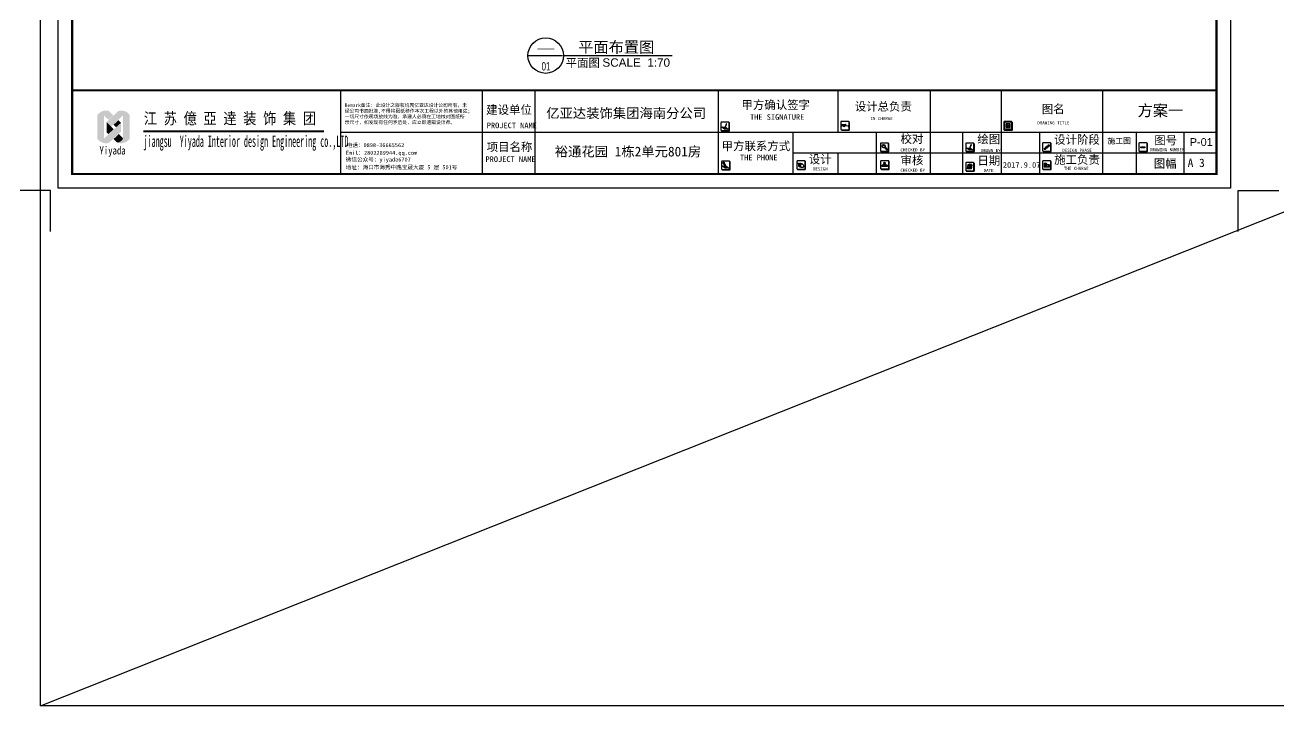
# Model space of a CAD drawing. Header units: millimetres. Extents: x 39175 to 443077, y -41362 to 75939.
# Drawn here: x 336389 to 367835, y 33675 to 50766 of the extents above; entities that cross this region are included whole.
import ezdxf
from ezdxf.enums import TextEntityAlignment as Align

# ---------------------------------------------------------------- set-up
doc = ezdxf.new("R2010")
doc.units = ezdxf.units.MM
for name, color, linetype in [('0-01图框模板说明', 2, 'Continuous'), ('0-02图框细线', 136, 'Continuous'), ('06其他', 8, 'Continuous'), ('TK', 1, 'Continuous')]:
    doc.layers.add(name, color=color, linetype=linetype)
doc.layers.add('Z not print', color=8, linetype='Continuous', plot=False)
doc.styles.add('ar', font='arial.ttf')
doc.styles.add('H1', font='')
doc.styles.add('ST', font='')
doc.styles.get("Standard").update_dxf_attribs({"font": ''})
doc.styles.add('黑体', font='simhei.ttf')
doc.styles.get('H1').set_extended_font_data('SimSun')
doc.styles.get('ST').set_extended_font_data('NSimSun')
doc.styles.get('Standard').set_extended_font_data('NSimSun')

# ---------------------------------------------------------------- blocks, each defined once
blk = doc.blocks.new('hgggg')
at = {"layer": '0-01图框模板说明'}
for points in [[(3462.78, 399.27, -0.414214), (3462.58, 399.08), (3460.02, 399.08, -0.071272), (3459.97, 399.08, 0.348143), (3460.16, 398.93), (3462.72, 398.93, 0.414214), (3462.92, 399.13), (3462.92, 401.69, 0.333108), (3462.77, 401.87, -0.057743), (3462.78, 401.83)], [(3505.73, 399.54, -0.414214), (3505.53, 399.34), (3502.97, 399.34, -0.071272), (3502.92, 399.35, 0.348143), (3503.11, 399.2), (3505.67, 399.2, 0.414214), (3505.86, 399.39), (3505.86, 401.95, 0.333108), (3505.72, 402.14, -0.057743), (3505.73, 402.09)], [(3564.11, 399.47, -0.414214), (3563.92, 399.28), (3561.36, 399.28, -0.071272), (3561.3, 399.28, 0.348143), (3561.5, 399.13), (3564.05, 399.13, 0.414214), (3564.25, 399.33), (3564.25, 401.89, 0.333108), (3564.11, 402.08, -0.057743), (3564.11, 402.03)], [(3519.89, 391.78, -0.414214), (3519.7, 391.59), (3517.14, 391.59, -0.071272), (3517.08, 391.59, 0.348143), (3517.27, 391.44), (3519.83, 391.44, 0.414214), (3520.03, 391.64), (3520.03, 394.2, 0.333108), (3519.89, 394.39, -0.057743), (3519.89, 394.34)], [(3550.49, 391.78, -0.414214), (3550.29, 391.59), (3547.73, 391.59, -0.071272), (3547.68, 391.59, 0.348143), (3547.87, 391.44), (3550.43, 391.44, 0.414214), (3550.62, 391.64), (3550.62, 394.2, 0.333108), (3550.48, 394.39, -0.057743), (3550.49, 394.34)], [(3578.01, 391.85, -0.414214), (3577.81, 391.65), (3575.26, 391.65, -0.071272), (3575.2, 391.66, 0.348143), (3575.39, 391.51), (3577.95, 391.51, 0.414214), (3578.15, 391.7), (3578.15, 394.26, 0.333108), (3578.01, 394.45, -0.057743), (3578.01, 394.4)], [(3612.51, 391.82, -0.414214), (3612.31, 391.62), (3609.76, 391.62, -0.071272), (3609.7, 391.63, 0.348143), (3609.89, 391.48), (3612.45, 391.48, 0.414214), (3612.65, 391.67), (3612.65, 394.23, 0.333108), (3612.51, 394.42, -0.057743), (3612.51, 394.38)], [(3610.26, 393.25), (3611.74, 393.25), (3611.74, 392.89), (3610.26, 392.89)], [(3463.02, 385.28, -0.414214), (3462.83, 385.09), (3460.27, 385.09, -0.071272), (3460.21, 385.1, 0.348143), (3460.4, 384.94), (3462.96, 384.94, 0.414214), (3463.16, 385.14), (3463.16, 387.7, 0.333108), (3463.02, 387.89, -0.057743), (3463.02, 387.84)], [(3489.99, 385.41, -0.414214), (3489.79, 385.21), (3487.23, 385.21, -0.071272), (3487.18, 385.22, 0.348143), (3487.37, 385.07), (3489.93, 385.07, 0.414214), (3490.12, 385.26), (3490.12, 387.82, 0.333108), (3489.98, 388.01, -0.057743), (3489.99, 387.97)], [(3519.99, 385.44, -0.414214), (3519.79, 385.25), (3517.23, 385.25, -0.071272), (3517.18, 385.26, 0.348143), (3517.37, 385.1), (3519.93, 385.1, 0.414214), (3520.13, 385.3), (3520.13, 387.86, 0.333108), (3519.98, 388.05, -0.057743), (3519.99, 388)], [(3550.49, 384.79, -0.414214), (3550.29, 384.59), (3547.73, 384.59, -0.071272), (3547.68, 384.6, 0.348143), (3547.87, 384.45), (3550.43, 384.45, 0.414214), (3550.62, 384.64), (3550.62, 387.2, 0.333108), (3550.48, 387.39, -0.057743), (3550.49, 387.35)], [(3578.01, 385.37, -0.414214), (3577.81, 385.18), (3575.26, 385.18, -0.071272), (3575.2, 385.18, 0.348143), (3575.39, 385.03), (3577.95, 385.03, 0.414214), (3578.15, 385.23), (3578.15, 387.79, 0.333108), (3578.01, 387.98, -0.057743), (3578.01, 387.93)]]:
    blk.add_hatch(color=8, dxfattribs=at).paths.add_polyline_path(points)
h = blk.add_hatch(color=8, dxfattribs=at)
h.paths.add_polyline_path([(3562.64, 400.99), (3562.38, 400.99), (3562.38, 400.75), (3562.64, 400.75)])
h.paths.add_polyline_path([(3562.64, 400.75), (3562.89, 400.75), (3562.89, 400.99), (3562.64, 400.99)])
h.paths.add_polyline_path([(3562.64, 400.75), (3562.64, 400.52), (3562.89, 400.52), (3562.89, 400.75)])
h.paths.add_polyline_path([(3562.64, 400.75), (3562.38, 400.75), (3562.38, 400.52), (3562.64, 400.52)])
at = {"layer": '06其他', "linetype": 'ByBlock'}
h = blk.add_hatch(color=7, dxfattribs=at)
h.set_gradient(color1=(255, 241, 220), color2=(255, 110, 0), rotation=45, tint=1, name='HEMISPHERICAL')
h.paths.add_polyline_path([(3236.45, 404.6), (3236.45, 404.49, -0.16489), (3238.73, 404.49), (3240.42, 402.87), (3242.1, 404.5), (3240.44, 406.09, 0.313173)])
h = blk.add_hatch(color=20, dxfattribs=at)
h.set_gradient(color1=(255, 63, 0), color2=(253, 236, 196), tint=1, name='HEMISPHERICAL')
h.paths.add_polyline_path([(3236.45, 396.06, 0.322561), (3240.57, 394.61, -0.167756), (3238.73, 396.1), (3238.73, 404.49, 0.16489), (3236.45, 404.49)])
h = blk.add_hatch(color=16, dxfattribs=at)
h.set_gradient(color1=(127, 0, 0), color2=(204, 0, 0), rotation=135, tint=1, name='INVHEMISPHERICAL')
h.paths.add_polyline_path([(3239.73, 402.05), (3241.33, 400.45), (3245.63, 404.5, -0.337042), (3247.93, 404.67, 0.33371), (3243.79, 405.98)])
h = blk.add_hatch(color=1, dxfattribs=at)
h.set_gradient(color1=(255, 0, 0), color2=(255, 127, 0), tint=1, name='INVHEMISPHERICAL')
h.paths.add_polyline_path([(3247.93, 404.67, 0.339601), (3245.61, 404.49), (3245.61, 396.3, -0.318809), (3243.51, 394.73, 0.343219), (3247.93, 395.99)])
h = blk.add_hatch(color=20, dxfattribs=at)
h.set_gradient(color1=(255, 63, 0), color2=(253, 236, 196), rotation=45, tint=1)
h.paths.add_polyline_path([(3238.73, 396.1, 0.167756), (3240.57, 394.61), (3244.88, 398.63), (3244.88, 401.83)])
h = blk.add_hatch(color=18, dxfattribs=at)
h.set_gradient(color1=(76, 0, 0), color2=(127, 0, 0), rotation=45, tint=1, name='CURVED')
h.paths.add_polyline_path([(3239.73, 402.05), (3239.73, 398.39), (3240.37, 397.77), (3242.25, 399.53)])
h = blk.add_hatch(color=11, dxfattribs=at)
h.set_gradient(color1=(254, 140, 88), color2=(97, 0, 2), rotation=45, tint=1, name='HEMISPHERICAL')
h.paths.add_polyline_path([(3242.22, 401.14), (3243.16, 400.23), (3244.88, 401.83), (3243.92, 402.75)])
h = blk.add_hatch(color=16, dxfattribs=at)
h.set_gradient(color1=(127, 0, 0), color2=(204, 0, 0), rotation=45, tint=1, name='CURVED')
h.paths.add_polyline_path([(3245.61, 396.3), (3244.1, 397.75), (3242.21, 395.99), (3243.51, 394.73, 0.318809)])
at = {"layer": '0-01图框模板说明', "color": 8}
for p, q in [((3461.19, 399.82), (3461.18, 399.79)), ((3503.25, 401.2), (3504.44, 401.29)), ((3503.43, 401.19), (3504.46, 401.27)), ((3504.18, 400.74), (3505.37, 400.84)), ((3504.36, 400.73), (3505.39, 400.81)), ((3561.98, 400.75), (3563.29, 400.75)), ((3562.64, 401.41), (3562.64, 400.1)), ((3461.2, 399.82), (3461.18, 399.77)), ((3461.2, 399.79), (3461.18, 399.77)), ((3461.18, 399.79), (3461.18, 399.77)), ((3461.21, 399.82), (3461.2, 399.79)), ((3518.38, 393.02), (3519.23, 392.05)), ((3518.54, 393.16), (3519.38, 392.19)), ((3548.9, 392.34), (3548.88, 392.3)), ((3548.88, 392.3), (3548.89, 392.28)), ((3548.91, 392.33), (3548.89, 392.28)), ((3548.9, 392.3), (3548.89, 392.28)), ((3548.92, 392.33), (3548.9, 392.3)), ((3575.67, 392.73), (3575.67, 392.32)), ((3575.67, 392.73), (3576.12, 392.73)), ((3575.67, 392.32), (3576.13, 392.32)), ((3576.12, 393.15), (3576.56, 393.15)), ((3576.12, 393.15), (3576.12, 392.73)), ((3577.45, 393.49), (3576.13, 392.32)), ((3576.56, 393.56), (3576.56, 393.15)), ((3576.56, 393.56), (3577.01, 393.56)), ((3577.01, 393.95), (3577.45, 393.95)), ((3577.01, 393.95), (3577.01, 393.56)), ((3577.45, 393.95), (3577.45, 393.49)), ((3487.53, 386.56), (3487.53, 386.56)), ((3487.66, 386.95), (3488.14, 386.7)), ((3487.75, 386.44), (3488.36, 386.1)), ((3488.27, 386.93), (3487.79, 387.11)), ((3487.86, 386.92), (3487.86, 386.92)), ((3487.86, 386.92), (3488.21, 386.73)), ((3488.28, 386.86), (3487.91, 387.01)), ((3488.9, 387.07), (3488.28, 387.23)), ((3488.41, 386.7), (3488.52, 386.64)), ((3517.44, 386.49), (3517.74, 386.7)), ((3517.77, 386.7), (3518.07, 386.7)), ((3518.41, 386.87), (3518.41, 386.93)), ((3518.52, 386.87), (3518.52, 386.93)), ((3518.89, 386.7), (3519.22, 386.7)), ((3519.52, 386.49), (3519.25, 386.69)), ((3549.63, 386.78), (3549.3, 385.36)), ((3549.68, 386.74), (3549.35, 385.32)), ((3549.72, 386.71), (3549.39, 385.29)), ((3549.76, 386.67), (3549.43, 385.25)), ((3549.59, 386.82), (3549.76, 386.67)), ((3575.68, 387.24), (3575.68, 386.03)), ((3577.38, 386.76), (3576.17, 386.76)), ((3576.49, 387.24), (3576.49, 386.03)), ((3461.35, 385.57), (3460.39, 386.21)), ((3460.39, 386.21), (3461.18, 386.21)), ((3461.6, 386.21), (3461.68, 386.21)), ((3461.68, 386.21), (3462.65, 385.57)), ((3548.12, 385.4), (3548.29, 385.25)), ((3549.3, 385.36), (3548.17, 385.36)), ((3549.35, 385.32), (3548.21, 385.32)), ((3549.39, 385.29), (3548.26, 385.29)), ((3549.43, 385.25), (3548.29, 385.25)), ((3577.38, 385.95), (3576.17, 385.95))]:
    blk.add_line(p, q, dxfattribs=at)
at = {"layer": '0-01图框模板说明', "color": 2, "const_width": 0.724}
blk.add_lwpolyline([(3637.38, 670.41), (3637.38, 383.41), (3227.38, 383.41), (3227.38, 670.41)], close=True, dxfattribs=at)
blk.add_lwpolyline([(3637.38, 413.41), (3227.33, 413.41)], dxfattribs=at)
at = {"layer": '0-01图框模板说明', "color": 8}
for points in [[(3460.02, 399.08), (3462.58, 399.08, 0.414214), (3462.78, 399.27), (3462.78, 401.83, 0.414214), (3462.58, 402.03), (3460.02, 402.03, 0.414214), (3459.83, 401.83), (3459.83, 399.27, 0.414214)], [(3461.84, 401.41), (3461.73, 401.44), (3461.74, 401.46, -0.451962), (3461.8, 401.49), (3461.81, 401.48, -0.418435), (3461.84, 401.42)], [(3502.97, 399.34), (3505.53, 399.34, 0.414214), (3505.73, 399.54), (3505.73, 402.09, 0.414214), (3505.53, 402.29), (3502.97, 402.29, 0.414214), (3502.78, 402.09), (3502.78, 399.54, 0.414214)], [(3561.36, 399.28), (3563.92, 399.28, 0.414214), (3564.11, 399.47), (3564.11, 402.03, 0.414214), (3563.92, 402.23), (3561.36, 402.23, 0.414214), (3561.16, 402.03), (3561.16, 399.47, 0.414214)], [(3517.14, 391.59), (3519.7, 391.59, 0.414214), (3519.89, 391.78), (3519.89, 394.34, 0.414214), (3519.7, 394.54), (3517.14, 394.54, 0.414214), (3516.94, 394.34), (3516.94, 391.78, 0.414214)], [(3547.73, 391.59), (3550.29, 391.59, 0.414214), (3550.49, 391.78), (3550.49, 394.34, 0.414214), (3550.29, 394.54), (3547.73, 394.54, 0.414214), (3547.54, 394.34), (3547.54, 391.78, 0.414214)], [(3549.55, 393.92), (3549.44, 393.95), (3549.44, 393.97, -0.451962), (3549.51, 394), (3549.52, 393.99, -0.418435), (3549.55, 393.93)], [(3575.26, 391.65), (3577.81, 391.65, 0.414214), (3578.01, 391.85), (3578.01, 394.4, 0.414214), (3577.81, 394.6), (3575.26, 394.6, 0.414214), (3575.06, 394.4), (3575.06, 391.85, 0.414214)], [(3609.76, 391.62), (3612.31, 391.62, 0.414214), (3612.51, 391.82), (3612.51, 394.38, 0.414214), (3612.31, 394.57), (3609.76, 394.57, 0.414214), (3609.56, 394.38), (3609.56, 391.82, 0.414214)], [(3460.27, 385.09), (3462.83, 385.09, 0.414214), (3463.02, 385.28), (3463.02, 387.84, 0.414214), (3462.83, 388.04), (3460.27, 388.04, 0.414214), (3460.07, 387.84), (3460.07, 385.28, 0.414214)], [(3487.23, 385.21), (3489.79, 385.21, 0.414214), (3489.99, 385.41), (3489.99, 387.97, 0.414214), (3489.79, 388.16), (3487.23, 388.16, 0.414214), (3487.03, 387.97), (3487.03, 385.41, 0.414214)], [(3517.23, 385.25), (3519.79, 385.25, 0.414214), (3519.99, 385.44), (3519.99, 388, 0.414214), (3519.79, 388.2), (3517.23, 388.2, 0.414214), (3517.04, 388), (3517.04, 385.44, 0.414214)], [(3517.48, 386.5), (3519.48, 386.5, -0.414214), (3519.53, 386.45), (3519.53, 386.19, -0.414214), (3519.48, 386.13), (3517.48, 386.13, -0.414214), (3517.42, 386.19), (3517.42, 386.45, -0.414214)], [(3547.73, 384.59), (3550.29, 384.59, 0.414214), (3550.49, 384.79), (3550.49, 387.35, 0.414214), (3550.29, 387.54), (3547.73, 387.54, 0.414214), (3547.54, 387.35), (3547.54, 384.79, 0.414214)], [(3575.26, 385.18), (3577.81, 385.18, 0.414214), (3578.01, 385.37), (3578.01, 387.93, 0.414214), (3577.81, 388.13), (3575.26, 388.13, 0.414214), (3575.06, 387.93), (3575.06, 385.37, 0.414214)]]:
    blk.add_lwpolyline(points, format="xyb", close=True, dxfattribs=at)
for points in [[(3459.97, 399.08, 0.348143), (3460.16, 398.93), (3462.72, 398.93, 0.414214), (3462.92, 399.13), (3462.92, 401.69, 0.333108), (3462.77, 401.87)], [(3502.92, 399.35, 0.348143), (3503.11, 399.2), (3505.67, 399.2, 0.414214), (3505.86, 399.39), (3505.86, 401.95, 0.333108), (3505.72, 402.14)], [(3561.3, 399.28, 0.348143), (3561.5, 399.13), (3564.05, 399.13, 0.414214), (3564.25, 399.33), (3564.25, 401.89, 0.333108), (3564.11, 402.08)], [(3517.08, 391.59, 0.348143), (3517.27, 391.44), (3519.83, 391.44, 0.414214), (3520.03, 391.64), (3520.03, 394.2, 0.333108), (3519.89, 394.39)], [(3547.68, 391.59, 0.348143), (3547.87, 391.44), (3550.43, 391.44, 0.414214), (3550.62, 391.64), (3550.62, 394.2, 0.333108), (3550.48, 394.39)], [(3575.2, 391.66, 0.348143), (3575.39, 391.51), (3577.95, 391.51, 0.414214), (3578.15, 391.7), (3578.15, 394.26, 0.333108), (3578.01, 394.45)], [(3609.7, 391.63, 0.348143), (3609.89, 391.48), (3612.45, 391.48, 0.414214), (3612.65, 391.67), (3612.65, 394.23, 0.333108), (3612.51, 394.42)], [(3460.21, 385.1, 0.348143), (3460.4, 384.94), (3462.96, 384.94, 0.414214), (3463.16, 385.14), (3463.16, 387.7, 0.333108), (3463.02, 387.89)], [(3487.18, 385.22, 0.348143), (3487.37, 385.07), (3489.93, 385.07, 0.414214), (3490.12, 385.26), (3490.12, 387.82, 0.333108), (3489.98, 388.01)], [(3517.18, 385.26, 0.348143), (3517.37, 385.1), (3519.93, 385.1, 0.414214), (3520.13, 385.3), (3520.13, 387.86, 0.333108), (3519.98, 388.05)], [(3547.68, 384.6, 0.348143), (3547.87, 384.45), (3550.43, 384.45, 0.414214), (3550.62, 384.64), (3550.62, 387.2, 0.333108), (3550.48, 387.39)], [(3575.2, 385.18, 0.348143), (3575.39, 385.03), (3577.95, 385.03, 0.414214), (3578.15, 385.23), (3578.15, 387.79, 0.333108), (3578.01, 387.98)]]:
    blk.add_lwpolyline(points, format="xyb", dxfattribs=at)
for points in [[(3461.4, 400.19), (3461.44, 400.19), (3462.41, 399.56), (3461.11, 399.56), (3460.14, 400.19), (3461.28, 400.19)], [(3549.11, 392.7), (3549.15, 392.7), (3550.12, 392.07), (3548.82, 392.07), (3547.85, 392.7), (3548.98, 392.7)], [(3518.62, 386.76), (3518.8, 386.76), (3518.93, 386.68), (3518.03, 386.68), (3518.17, 386.76), (3518.31, 386.76)], [(3548.7, 386.82), (3549.59, 386.82), (3549.26, 385.4), (3548.12, 385.4), (3548.45, 386.82), (3548.65, 386.82)]]:
    blk.add_lwpolyline(points, dxfattribs=at)
for points in [[(3461.21, 399.82), (3461.19, 399.82), (3461.23, 400.06), (3461.34, 400.03)], [(3461.8, 401.3), (3461.7, 401.34), (3461.23, 400.06), (3461.34, 400.03)], [(3461.84, 401.4), (3461.73, 401.45), (3461.69, 401.35), (3461.81, 401.3)], [(3561.37, 399.48), (3563.91, 399.48), (3563.91, 402.02), (3561.37, 402.02)], [(3561.98, 400.1), (3563.29, 400.1), (3563.29, 401.41), (3561.98, 401.41)], [(3562.38, 400.99), (3562.89, 400.99), (3562.89, 400.52), (3562.38, 400.52)], [(3548.92, 392.33), (3548.9, 392.34), (3548.94, 392.57), (3549.04, 392.54)], [(3549.51, 393.82), (3549.4, 393.85), (3548.94, 392.57), (3549.04, 392.54)], [(3549.55, 393.91), (3549.44, 393.96), (3549.4, 393.86), (3549.51, 393.81)], [(3610.26, 393.25), (3611.74, 393.25), (3611.74, 392.89), (3610.26, 392.89)], [(3518.03, 386.68), (3518.93, 386.68), (3518.93, 386.57), (3518.03, 386.57)], [(3548.72, 386.48), (3549.18, 386.48), (3549.07, 386.11), (3548.6, 386.11)], [(3548.41, 385.73), (3548.52, 385.73), (3548.49, 385.65), (3548.38, 385.65)], [(3548.63, 385.73), (3548.74, 385.73), (3548.71, 385.65), (3548.6, 385.65)], [(3548.84, 385.73), (3548.95, 385.73), (3548.93, 385.65), (3548.81, 385.65)], [(3549.06, 385.73), (3549.17, 385.73), (3549.14, 385.65), (3549.03, 385.65)]]:
    blk.add_lwpolyline(points, close=True, dxfattribs=at)
for centre, radius in [((3518.13, 393.49), 0.533), ((3460.78, 387.49), 0.262), ((3460.95, 386.98), 0.0374), ((3461.02, 386.84), 0.0374), ((3461.04, 387.02), 0.0374), ((3461.09, 386.69), 0.0374), ((3461.11, 386.88), 0.0374), ((3461.13, 387.08), 0.0374), ((3461.16, 386.51), 0.0374), ((3461.18, 386.73), 0.0374), ((3461.2, 386.94), 0.0374), ((3461.39, 386.21), 0.212), ((3461.25, 386.56), 0.0374), ((3461.26, 386.79), 0.0374), ((3461.34, 386.61), 0.0374), ((3549.28, 386.66), 0.04)]:
    blk.add_circle(centre, radius, dxfattribs=at)
for centre, radius, start, end in [((3503.53, 400.83), 0.368, 105.757, 120.9015), ((3503.54, 400.47), 0.321, 39.9377, 115.0821), ((3503.66, 401.01), 0.239, 194.4811, 315.0527), ((3503.43, 401.18), 0.00492, 94.538, 105.757), ((3504.46, 400.38), 0.368, 105.757, 138.6812), ((3504.36, 400.73), 0.00492, 94.538, 105.757), ((3504.37, 401.1), 0.208, 298.7114, 70.1269), ((3504.37, 401.09), 0.198, 300.3285, 62.5398), ((3504.46, 401.26), 0.00492, 62.5398, 94.538), ((3504.47, 400.92), 0.00504, 133.8328, 294.2798), ((3505.3, 400.64), 0.208, 298.7114, 70.1269), ((3505.39, 400.81), 0.00492, 62.5398, 94.538), ((3505.3, 400.64), 0.198, 300.3285, 62.5398), ((3505.4, 400.46), 0.00504, 133.8328, 294.2798), ((3518.14, 393.44), 0.533, 191.5054, 300.5031), ((3518.1, 393.5), 0.266, 22.4479, 114.9174), ((3518.04, 393.62), 0.125, 340.0341, 111.5177), ((3518.14, 393.44), 0.533, 323.7918, 16.5929), ((3519.27, 392.15), 0.116, 246.2917, 21.6824), ((3459.09, 385.81), 2.13, 10.8653, 46.0134), ((3466.51, 389.2), 5.72, 196.3548, 210.1283), ((3488.27, 386.62), 0.686, 172.2315, 207.5085), ((3487.9, 386.71), 0.315, 158.1829, 240.9002), ((3488.94, 386.19), 1.48, 139.3249, 154.2833), ((3488.13, 386.74), 0.518, 74.0812, 127.264), ((3487.88, 386.97), 0.0535, 54.1755, 246.924), ((3487.91, 386.98), 0.691, 277.384, 14.5417), ((3488.3, 386.97), 0.31, 239.1443, 279.6549), ((3488.23, 386.8), 0.0797, 255.5948, 46.2056), ((3488.13, 386.65), 0.31, 22.1455, 62.6561), ((3488.34, 386.74), 0.0787, 279.6549, 22.1455), ((3487.87, 385.42), 1.94, 28.784, 58.3007), ((3489.18, 386.27), 0.4, 290.3762, 11.4241), ((3517.77, 386.65), 0.0574, 90, 119.8772), ((3518.46, 388.33), 1.14, 259.2449, 280.7551), ((3517.99, 386.87), 0.423, 7.6088, 51.9955), ((3518.23, 386.94), 0.197, 284.907, 336.821), ((3518.47, 387.04), 0.345, 237.0341, 302.9659), ((3518.94, 386.87), 0.423, 128.0045, 172.3912), ((3518.56, 386.87), 0.0402, 180, 209.5766), ((3518.71, 386.96), 0.21, 209.5766, 255.9056), ((3519.22, 386.65), 0.0574, 58.6434, 90), ((3548.67, 386.66), 0.04, 133.5405, 58.5094), ((3548.94, 386.72), 0.301, 120.0838, 193.4607), ((3548.67, 386.67), 0.0305, 218.3923, 328.4538), ((3548.94, 386.73), 0.249, 118.9884, 196.0214), ((3548.69, 386.65), 0.04, 72.6047, 87.6936), ((3548.83, 386.84), 0.146, 350.5454, 105.731), ((3548.81, 386.83), 0.115, 355.4404, 89.6822), ((3549.55, 386.72), 0.301, 127.1675, 193.4607), ((3549.3, 386.65), 0.04, 72.6047, 215.7707), ((3549.28, 386.67), 0.0305, 218.3923, 328.4538), ((3549.54, 386.73), 0.24, 120.88, 197.6449), ((3549.43, 386.88), 0.102, 75.6414, 126.1244), ((3549.42, 386.86), 0.0801, 333.2308, 96.566), ((3549.42, 386.86), 0.124, 340.7006, 72.9302), ((3488.96, 388.03), 2.17, 233.0714, 279.6677), ((3489.22, 387.84), 1.94, 243.4996, 273.0164)]:
    blk.add_arc(centre, radius, start, end, dxfattribs=at)
for centre, major_axis, ratio in [((3503.23, 400.89), (0, 0.305), 0.646017), ((3503.25, 400.88), (0, 0.305), 0.646017), ((3503.99, 400.67), (0, 0.305), 0.646017), ((3504, 400.66), (0, 0.305), 0.646017), ((3576.08, 387.24), (-0.401, 0), 0.454196), ((3576.17, 386.35), (0, 0.401), 0.454196), ((3577.38, 386.35), (0, 0.401), 0.454196), ((3576.08, 386.03), (-0.401, 0), 0.454196)]:
    blk.add_ellipse(centre, major_axis=major_axis, ratio=ratio, dxfattribs=at)
blk.add_ellipse((3518.46, 387.35), major_axis=(0.376, 0), ratio=0.460933, start_param=-0.967391, end_param=4.108984, dxfattribs=at)
for points in [[(3487.72, 387.06), (3487.51, 387.09), (3487.4, 387.2), (3487.35, 387.45)], [(3487.75, 387.1), (3487.5, 387.1), (3487.42, 387.28), (3487.37, 387.47)]]:
    blk.add_open_spline(points, degree=3, dxfattribs=at)
blk.add_spline([(3461.39, 385.99), (3461.81, 385.81), (3461.82, 385.95), (3461.63, 385.91), (3461.51, 385.57), (3462.03, 385.66), (3462.12, 385.57)], degree=3, dxfattribs=at)
at = {"layer": '0-02图框细线'}
for p, q in [((3323.65, 383.41), (3323.65, 413.41)), ((3374.42, 383.24), (3374.42, 413.41)), ((3393.31, 383.24), (3393.31, 413.41)), ((3458.92, 383.41), (3458.92, 413.41)), ((3501.79, 398.41), (3501.79, 413.41)), ((3534.96, 398.41), (3534.96, 413.41)), ((3560.37, 383.41), (3560.37, 413.41)), ((3596.6, 398.41), (3596.6, 413.41)), ((3323.65, 398.41), (3637.38, 398.41)), ((3485.71, 383.41), (3485.71, 398.41)), ((3515.58, 383.41), (3515.58, 398.41)), ((3534.96, 383.41), (3534.96, 398.41)), ((3546.55, 383.41), (3546.55, 398.41)), ((3574.07, 383.41), (3574.07, 398.41)), ((3596.6, 383.41), (3596.6, 398.41)), ((3608.67, 383.41), (3608.67, 398.41)), ((3625.66, 398.41), (3625.66, 383.41)), ((3637.38, 390.91), (3485.71, 390.91)), ((3501.79, 383.41), (3501.79, 390.91))]:
    blk.add_line(p, q, dxfattribs=at)
blk.add_lwpolyline([(3642.38, 675.41), (3642.38, 378.41), (3222.38, 378.41), (3222.38, 675.41)], close=True, dxfattribs=at)
at = {"layer": '0-02图框细线', "ltscale": 0.2, "const_width": 0.666}
blk.add_lwpolyline([(3252.82, 398.77), (3317.66, 398.77)], dxfattribs=at)
at = {"layer": 'Z not print', "color": 5}
for points in [[(3219.62, 362.88), (3219.62, 377.48), (3205.02, 377.48)], [(3645.14, 362.88), (3645.14, 377.48), (3659.75, 377.48)]]:
    blk.add_lwpolyline(points, dxfattribs=at)
at = {"layer": '0-02图框细线'}
for s, insert, char_height, attachment_point in [('{\\fSimHei|b0|i0|c134|p2;Remark备注: 此设计之版权均属亿亚达设计公司所有，未\\P经公司书面批准,不得将图纸移作本次工程以外的其他用途;\\P一切尺寸依现场放线为准，承建人必须在工地核对图纸所\\P示尺寸，如发现有任何矛盾处，应立即通知设计师。}', (3325.04, 401.2), 1.2293, 7), ('{\\fSimSun|b0|i0|c134|p2;甲方确认签字}', (3467.17, 408.05), 3, 4), ('{\\fSimSun|b0|i0|c134|p2;设计总负责}', (3507.77, 407.48), 3, 4), ('{\\fSimSun|b0|i0|c134|p2;建设单位}', (3375.72, 406.29), 3, 4), ('{\\fSimSun|b0|i0|c134|p2;THE SIGNATURE}', (3470.25, 403.87), 2, 4), ('{\\fSimSun|b0|i0|c134|p2;图名}', (3574.77, 406.57), 3, 4), ('{\\fSimSun|b0|i0|c134|p2;PROJECT NAME}', (3375.92, 400.86), 2, 4), ('{\\fSimSun|b0|i0|c134|p2;IN CHARGE}', (3513.43, 403.33), 1.1268, 4), ('{\\fSimSun|b0|i0|c134|p2;DRAWING TITLE}', (3573.2, 401.77), 1.1268, 4), ('{\\fSimSun|b0|i0|c134|p2;甲方联系方式}', (3460.09, 393.27), 3, 4), ('{\\fSimSun|b0|i0|c134|p2;校对}', (3524.17, 395.88), 3, 4), ('{\\fSimSun|b0|i0|c134|p2;绘图}', (3551.69, 395.79), 3, 4), ('{\\fSimSun|b0|i0|c134|p2;设计阶段}', (3579.22, 395.59), 3, 4), ('{\\fSimHei|b0|i0|c134|p2;施工图}', (3602.52, 395.2), 2, 5), ('{\\fSimSun|b0|i0|c134|p2;图号}', (3615.08, 395.34), 3, 4), ('{\\fSimSun|b0|i0|c134|p2;Emil：2802289944.qq.com}', (3325.43, 390.84), 1.4341, 4), ('{\\fSimSun|b0|i0|c134|p2;电话：0898-36665562  }', (3325.75, 393.73), 1.4341, 4), ('{\\fSimSun|b0|i0|c134|p2;项目名称}', (3375.89, 392.95), 3, 4), ('{\\fSimSun|b0|i0|c134|p2;CHECKED BY}', (3524.12, 392.09), 1.1268, 4), ('{\\fSimSun|b0|i0|c134|p2;DRAWN BY}', (3552.99, 391.85), 1.1268, 4), ('{\\fSimSun|b0|i0|c134|p2;DESIGN PHASE}', (3582.13, 391.94), 1.1268, 4), ('{\\fSimSun|b0|i0|c134|p2;DRAWING NUMBER}', (3613.53, 392.18), 1.1268, 4), ('{\\fSimSun|b0|i0|c134|p2;微信公众号：yiyada6707}', (3325.43, 388.43), 1.4341, 4), ('{\\fSimSun|b0|i0|c134|p2;地址：海口市海秀中路宝晟大厦 5 层 501号}', (3325.41, 385.76), 1.4341, 4), ('{\\fSimSun|b0|i0|c134|p2;PROJECT NAME}', (3375.46, 388.74), 2, 4), ('{\\fSimSun|b0|i0|c134|p2;THE PHONE}', (3466.66, 389.35), 2, 4), ('{\\fSimSun|b0|i0|c134|p2;设计}', (3491.31, 388.55), 3, 4), ('{\\fSimSun|b0|i0|c134|p2;审核}', (3524.17, 388.21), 3, 4), ('{\\fSimSun|b0|i0|c134|p2;日期}', (3551.69, 388.07), 3, 4), ('{\\fSimHei|b0|i0|c134|p49;2017.9.07}', (3560.83, 386.68), 2, 4), ('{\\fSimSun|b0|i0|c134|p2;施工负责}', (3579.22, 388.42), 3, 4), ('{\\fSimSun|b0|i0|c134|p2;图幅}', (3614.92, 387), 3, 4), ('{\\fSimSun|b0|i0|c134|p2;A 3}', (3627.05, 387.44), 3, 4), ('{\\fSimSun|b0|i0|c134|p2;DESIGN}', (3492.78, 385.27), 1.1268, 4), ('{\\fSimSun|b0|i0|c134|p2;CHECKED BY}', (3524.12, 384.81), 1.1268, 4), ('{\\fSimSun|b0|i0|c134|p2;DATE}', (3553.97, 384.71), 1.1268, 4), ('{\\fSimSun|b0|i0|c134|p2;THE CHARGE}', (3582.72, 385.45), 1.1268, 4)]:
    blk.add_mtext(s, dxfattribs=dict(at, insert=insert, char_height=char_height, attachment_point=attachment_point))
at = {"layer": '0-02图框细线', "attachment_point": 5, "style": '黑体'}
for s, insert, char_height in [('亿亚达装饰集团海南分公司', (3425.87, 405.07), 3.5), ('{\\fSimSun|b0|i0|c134|p2;\\H0.875x;裕通花园 1栋2单元801房\\H1.143x; }', (3426.52, 391.31), 4)]:
    blk.add_mtext(s, dxfattribs=dict(at, insert=insert, char_height=char_height))
at = {"layer": 'TK', "color": 150, "style": 'H1'}
for s, height, width, p in [('江 苏 億 亞 逹 装 饰 集 团', 4.0976, 0.85, (3253.05, 401.34)), ('jiangsu  Yiyada Interior design Engineering co.,LTD', 4.0976, 0.43, (3252.98, 393.15)), ('Yiyada ', 2.868, 0.8, (3237.17, 390.46))]:
    blk.add_text(s, height=height, dxfattribs=dict(at, width=width)).set_placement(p)

msp = doc.modelspace()

# ---------------------------------------------------------------- linework, layer by layer
at = {"color": 3}
msp.add_line((336773, 33674.7), (443077.3, 75939), dxfattribs=at)
at = {"color": 2}
msp.add_line((349000.8, 49998), (349865.3, 49998), dxfattribs=at)
msp.add_line((349889.8, 49998), (352621.4, 49998))
at = {"color": 3}
msp.add_lwpolyline([(336773, 75939), (443077.3, 75939), (443077.3, 33674.7), (336773, 33674.7)], close=True, dxfattribs=at)
at = {"color": 150}
msp.add_circle((349445.3, 49998), 444.5, dxfattribs=at)

# ---------------------------------------------------------------- block references
at = {"layer": '0-02图框细线', "xscale": 70, "yscale": 70, "zscale": 70}
msp.add_blockref('hgggg', (111653, 20185.6), dxfattribs=at)

# ---------------------------------------------------------------- texts
at = {"color": 2, "style": 'ar'}
msp.add_text('SCALE  1:70', height=210, dxfattribs=at).set_placement((350868.7, 49720))
at = {"color": 2, "style": 'ar', "flags": 8}
for tag, height, p in [('平面布置图', 280, (351215.3, 50218.9)), ('方案一', 280, (364863.7, 48625.5)), ('P-01', 196, (365887.5, 47829.7))]:
    msp.add_attdef(tag, text='原始结构图', height=height, dxfattribs=at).set_placement(p, align=Align.MIDDLE)
at = {"color": 2, "style": 'ar', "width": 7.452088, "flags": 8}
msp.add_attdef('-', text='-', height=168, dxfattribs=at).set_placement((349160.4, 50101.2), (349742.9, 50101.2), align=Align.FIT)
at = {"color": 2, "style": 'ar', "width": 0.680032}
msp.add_attdef('01', text='02', height=210, dxfattribs=at).set_placement((349342.7, 49625.2), (349564.6, 49625.2), align=Align.FIT)
at = {"color": 2, "style": 'ST', "flags": 8}
msp.add_attdef('平面图', (349945.6, 49711.6), '平面图', height=210, dxfattribs=at)

doc.saveas('drawing.dxf')
